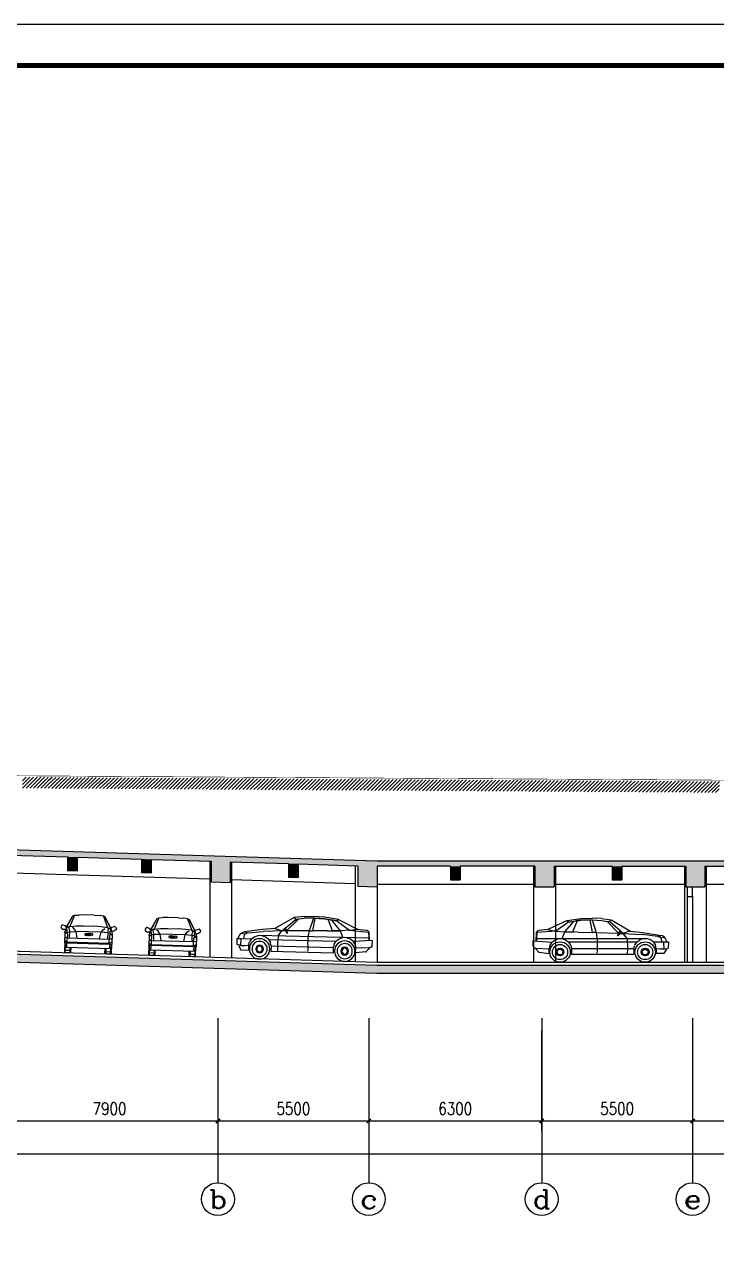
# Model space of a CAD drawing. Extents: x -1348811 to 123514, y -640545 to 749356.
# Drawn here: x -889663 to -864439, y 99626 to 144176 of the extents above; entities that cross this region are included whole.
import ezdxf
from ezdxf.enums import TextEntityAlignment as Align
from ezdxf.xclip import XClip

# ---------------------------------------------------------------- set-up
doc = ezdxf.new("R2010")
doc.units = 0
doc.header["$LTSCALE"] = 10
doc.header["$MEASUREMENT"] = 0
doc.header["$XCLIPFRAME"] = 0
doc.layers.get('0').update_dxf_attribs({"linetype": 'CONTINUOUS'})
doc.layers.get('Defpoints').update_dxf_attribs({"linetype": 'CONTINUOUS'})
for name, color, linetype in [('AXIS', 3, 'CONTINUOUS'), ('AXIS_TEXT', 7, 'CONTINUOUS'), ('PUB_HATCH', 9, 'CONTINUOUS'), ('wall', 8, 'CONTINUOUS'), ('WINDOW', 4, 'CONTINUOUS'), ('图框', 7, 'CONTINUOUS')]:
    doc.layers.add(name, color=color, linetype=linetype)
doc.styles.add('_TCH_AXIS', font='COMPLEX', dxfattribs={"bigfont": 'GBCBIG'})
doc.styles.add('DIM_FONT', font='SIMPLEX', dxfattribs={"width": 0.8, "bigfont": 'HZTXT'})
doc.styles.get("Standard").update_dxf_attribs({"font": 'GBENOR', "bigfont": 'GBCBIG'})
doc.dimstyles.new('DIMN150', dxfattribs={"dimscale": 1.5, "dimtxt": 300, "dimasz": 100, "dimexe": 250, "dimexo": 300, "dimgap": 150, "dimtad": 1, "dimdec": 0, "dimzin": 0, "dimdsep": 46, "dimtxsty": 'DIM_FONT', "dimblk": 'ARCHTICK', "dimcen": 0.09, "dimclrt": 7, "dimazin": 2, "dimtfac": 1, "dimtdec": 0, "dimtix": 1, "dimtmove": 2, "dimatfit": 3, "dimfxl": 0, "dimtolj": 1, "dimtzin": 0, "dimarcsym": 0})

# ---------------------------------------------------------------- blocks, each defined once
blk = doc.blocks.new('M_G20')
for p, q in [((-809, 922), (-591, 1351)), ((-809, 947), (-591, 1351)), ((-527, 1378), (-688, 961)), ((-594, 1337), (-591, 1351)), ((-591, 1351), (-527, 1378)), ((-527, 1378), (-379, 1391)), ((-190, 1405), (-379, 1391)), ((186, 1405), (-190, 1405)), ((186, 1405), (375, 1391)), ((523, 1378), (375, 1391)), ((522, 1378), (684, 961)), ((590, 1337), (523, 1378)), ((805, 947), (590, 1337)), ((805, 922), (590, 1337)), ((-990, 987), (-1010, 945)), ((-997, 895), (-926, 845)), ((-854, 980), (-942, 1007)), ((-808, 921), (-854, 980)), ((-808, 921), (-835, 849)), ((-809, 880), (-782, 921)), ((-808, 921), (-782, 921)), ((-688, 961), (-782, 921)), ((-729, 921), (-688, 961)), ((-729, 921), (-702, 773)), ((-723, 1111), (-725, 1108)), ((-688, 961), (-460, 988)), ((-539, 894), (-594, 934)), ((-460, 786), (-539, 894)), ((-460, 988), (-190, 1001)), ((-190, 1001), (186, 1001)), ((455, 988), (186, 1001)), ((684, 961), (455, 988)), ((455, 786), (534, 894)), ((534, 894), (590, 934)), ((724, 921), (684, 961)), ((684, 961), (778, 921)), ((698, 773), (724, 921)), ((719, 1111), (720, 1108)), ((805, 880), (778, 921)), ((804, 921), (850, 980)), ((831, 849), (804, 921)), ((804, 921), (830, 849)), ((850, 980), (938, 1007)), ((993, 895), (922, 845)), ((986, 987), (1006, 945)), ((-835, 849), (-926, 845)), ((-863, 732), (-832, 856)), ((-837, 848), (-863, 732)), ((-782, 759), (-863, 678)), ((-863, 732), (-863, 369)), ((-769, 549), (-863, 543)), ((-863, 449), (-769, 389)), ((-782, 813), (-809, 880)), ((-782, 759), (-782, 813)), ((-782, 759), (-702, 773)), ((-782, 759), (-769, 604)), ((-769, 389), (-769, 604)), ((-769, 549), (765, 549)), ((-702, 773), (-460, 786)), ((-702, 774), (-702, 549)), ((455, 786), (-460, 786)), ((-414, 549), (-460, 786)), ((410, 549), (456, 786)), ((698, 773), (455, 786)), ((698, 774), (698, 549)), ((778, 759), (698, 773)), ((778, 759), (765, 604)), ((765, 389), (765, 604)), ((859, 543), (765, 549)), ((765, 389), (859, 449)), ((805, 880), (778, 813)), ((778, 813), (778, 759)), ((778, 759), (859, 678)), ((828, 856), (859, 732)), ((830, 849), (922, 845)), ((833, 848), (859, 732)), ((859, 732), (859, 369)), ((-863, 369), (-809, 194)), ((-782, 356), (-863, 369)), ((-863, 369), (-859, 354)), ((-859, 354), (-863, 369)), ((-859, 356), (-859, 47)), ((-828, 241), (-859, 253)), ((-859, 122), (-828, 89)), ((-828, 2), (-859, 47)), ((-828, 2), (-828, 256)), ((-828, 241), (-824, 241)), ((-652, 89), (-828, 89)), ((-652, 2), (-828, 2)), ((805, 194), (-809, 194)), ((-769, 389), (-782, 356)), ((778, 356), (-782, 356)), ((-782, 194), (-782, 356)), ((765, 389), (-769, 389)), ((-652, 2), (-652, 194)), ((-621, 122), (-652, 89)), ((-652, 2), (-621, 47)), ((-621, 47), (-621, 194)), ((617, 47), (617, 194)), ((617, 122), (648, 89)), ((648, 2), (617, 47)), ((648, 194), (648, 2)), ((648, 89), (825, 89)), ((825, 2), (648, 2)), ((765, 389), (778, 356)), ((778, 356), (859, 369)), ((778, 356), (778, 194)), ((859, 369), (805, 194)), ((820, 241), (825, 241)), ((825, 2), (825, 256)), ((855, 253), (825, 241)), ((855, 122), (825, 89)), ((855, 47), (825, 2)), ((859, 369), (855, 354)), ((855, 354), (859, 369)), ((855, 47), (855, 356))]:
    blk.add_line(p, q)
for centre in [(-79, 694), (-29, 694), (26, 694), (96, 694)]:
    blk.add_circle(centre, 50)
for centre, start, end in [((-975, 928), 153.6733, 235.4221), ((-954, 969), 72.6944, 153.6733), ((950, 969), 26.3267, 107.3056), ((970, 928), 304.5779, 26.3267)]:
    blk.add_arc(centre, 40, start, end)
at = {"width": 0.8, "flags": 9}
for tag in ['XSIZE', 'YSIZE']:
    blk.add_attdef(tag, (0, 0), '', height=0.5, dxfattribs=at)
blk = doc.blocks.new('$elev$00000063')
for p, q in [((-1095, 1524), (-1792, 1196)), ((-1041, 1469), (-1505, 1142)), ((-1177, 1114), (-849, 1497)), ((-1095, 1524), (-596, 1598)), ((-1041, 1469), (-1095, 1524)), ((-1081, 1510), (-1068, 1497)), ((-1068, 1497), (-1041, 1469)), ((-1041, 1469), (-590, 1538)), ((-849, 1497), (-1041, 1469)), ((-891, 1109), (-713, 1524)), ((-713, 1524), (-849, 1497)), ((-685, 1524), (-713, 1524)), ((-590, 1538), (-685, 1524)), ((-596, 1598), (-183, 1613)), ((-180, 1551), (-590, 1538)), ((-590, 1538), (-249, 1551)), ((-249, 1551), (-180, 1551)), ((-166, 1087), (-249, 1551)), ((154, 1598), (-183, 1613)), ((-180, 1551), (161, 1524)), ((-180, 1551), (-33, 1085)), ((154, 1598), (516, 1551)), ((161, 1524), (462, 1483)), ((161, 1524), (366, 1497)), ((462, 1483), (366, 1497)), ((784, 1064), (366, 1497)), ((462, 1483), (489, 1524)), ((953, 1059), (462, 1483)), ((489, 1524), (516, 1551)), ((516, 1551), (1212, 1142)), ((-2218, 1068), (-2229, 786)), ((-2202, 1087), (-2215, 869)), ((-1505, 1142), (-2202, 1087)), ((-1792, 1196), (-2128, 1164)), ((-1792, 1196), (-1750, 1182)), ((-1750, 1182), (-1628, 1155)), ((-1505, 1142), (-1628, 1155)), ((-1505, 1142), (-1177, 1114)), ((-1273, 869), (-1177, 1114)), ((-1177, 1114), (-891, 1109)), ((-693, 1103), (-1177, 1114)), ((-891, 1109), (-853, 1107)), ((-693, 1103), (-166, 1087)), ((-33, 1085), (-166, 1087)), ((-33, 1085), (782, 1060)), ((746, 983), (779, 1053)), ((746, 983), (751, 987)), ((746, 983), (762, 983)), ((751, 987), (789, 1059)), ((783, 987), (762, 983)), ((779, 1053), (834, 1158)), ((822, 1059), (783, 987)), ((819, 1120), (789, 1059)), ((834, 1158), (819, 1120)), ((835, 1120), (822, 1059)), ((822, 1059), (953, 1059)), ((834, 1158), (835, 1120)), ((1076, 1101), (953, 1059)), ((1090, 869), (953, 1059)), ((953, 1059), (1636, 1019)), ((1172, 1128), (1076, 1101)), ((1212, 1142), (1172, 1128)), ((1212, 1142), (1661, 1087)), ((2210, 950), (1636, 1019)), ((1661, 1087), (2334, 982)), ((2319, 896), (2210, 950)), ((2219, 951), (2327, 973)), ((2319, 896), (2373, 909)), ((2319, 896), (2352, 738)), ((2373, 909), (2456, 923)), ((-2338, 786), (-2338, 622)), ((-2338, 786), (-1655, 732)), ((-2262, 524), (-2119, 377)), ((-2242, 522), (-1750, 500)), ((-2215, 869), (-2215, 786)), ((-2215, 869), (1814, 869)), ((-1723, 623), (-1750, 500)), ((-1750, 322), (-1750, 500)), ((-1655, 732), (-1723, 623)), ((-1650, 741), (-1546, 814)), ((-1546, 814), (-1409, 869)), ((-1273, 869), (-1136, 814)), ((-1136, 814), (-1027, 732)), ((-958, 623), (-1027, 732)), ((1431, 732), (-1027, 732)), ((-958, 623), (-931, 500)), ((-931, 500), (-931, 295)), ((1335, 500), (-931, 500)), ((1335, 500), (1335, 295)), ((1337, 499), (1362, 610)), ((1431, 732), (1363, 623)), ((1431, 732), (1541, 814)), ((1677, 869), (1541, 814)), ((1964, 814), (1814, 869)), ((2060, 732), (1964, 814)), ((2436, 738), (2060, 732)), ((2060, 732), (2127, 623)), ((2155, 500), (2127, 623)), ((2155, 500), (2155, 322)), ((2291, 486), (2155, 500)), ((2456, 486), (2291, 486)), ((2428, 486), (2587, 520)), ((2596, 735), (2436, 738)), ((2441, 488), (2436, 738)), ((2523, 488), (2437, 322)), ((2556, 735), (2480, 878)), ((2596, 735), (2587, 520)), ((-2119, 377), (-2147, 377)), ((-2119, 377), (-1750, 322)), ((-931, 295), (1335, 295)), ((2437, 322), (2155, 322))]:
    blk.add_line(p, q)
for points in [[(-33, 1085, -0.073246), (-13, 336)], [(1079, 868, -0.088107), (1087, 295)]]:
    blk.add_lwpolyline(points, format="xyb")
for centre, radius in [((-1352, 377), 372), ((-1352, 377), 277), ((-1352, 377), 141), ((-1352, 377), 104), ((1751, 377), 372), ((1751, 377), 277), ((1751, 377), 141), ((1751, 377), 104)]:
    blk.add_circle(centre, radius)
for centre, radius, start, end in [((-2118, 1064), 100, 95.5094, 177.8582), ((2303, 784), 200, 27.974, 81.1208), ((-2238, 622), 100, 180, 267.3569)]:
    blk.add_arc(centre, radius, start, end)
at = {"width": 0.8, "flags": 9}
for tag in ['XSIZE', 'YSIZE']:
    blk.add_attdef(tag, (0, 0), '', height=0.5, dxfattribs=at)
blk = doc.blocks.new('$LinePat$00000001')
for p, q in [((100, 0), (0, -100)), ((100, -100), (0, -200)), ((100, -200), (0, -300))]:
    blk.add_line(p, q)
blk = doc.blocks.new('_ArchTick')
at = {"color": 0, "linetype": 'ByBlock', "const_width": 0.4}
blk.add_lwpolyline([(-0.5, -0.5), (0.5, 0.5)], dxfattribs=at)
blk = doc.blocks.new('*D1665')
at = {"layer": 'AXIS', "color": 0, "lineweight": -2}
for p, q in [((0, -18434), (0, -23309)), ((211333, -18434), (211333, -23309)), ((0, -22934), (211333, -22934))]:
    blk.add_line(p, q, dxfattribs=at)
at = {"layer": 'Defpoints', "color": 0}
for p in [(0, -17984), (211333, -17984), (211333, -22934)]:
    blk.add_point(p, dxfattribs=at)
at = {"layer": 'AXIS', "color": 0, "lineweight": -2, "xscale": 150, "yscale": 150, "zscale": 150, "rotation": 180}
blk.add_blockref('_ArchTick', (0, -22934), dxfattribs=at)
at = {"layer": 'AXIS', "color": 0, "lineweight": -2, "xscale": 150, "yscale": 150, "zscale": 150}
blk.add_blockref('_ArchTick', (211333, -22934), dxfattribs=at)
at = {"layer": 'AXIS', "color": 7, "insert": (105667, -22484), "char_height": 450, "attachment_point": 5, "style": 'DIM_FONT'}
blk.add_mtext('\\A1;211333', dxfattribs=at)
blk = doc.blocks.new('*D1689')
at = {"layer": 'AXIS', "color": 0, "lineweight": -2}
for p, q in [((116933, -18434), (116933, -22109)), ((124833, -18434), (124833, -22109)), ((116933, -21734), (124833, -21734))]:
    blk.add_line(p, q, dxfattribs=at)
at = {"layer": 'Defpoints', "color": 0}
for p in [(116933, -17984), (124833, -17984), (124833, -21734)]:
    blk.add_point(p, dxfattribs=at)
at = {"layer": 'AXIS', "color": 0, "lineweight": -2, "xscale": 150, "yscale": 150, "zscale": 150, "rotation": 180}
blk.add_blockref('_ArchTick', (116933, -21734), dxfattribs=at)
at = {"layer": 'AXIS', "color": 0, "lineweight": -2, "xscale": 150, "yscale": 150, "zscale": 150}
blk.add_blockref('_ArchTick', (124833, -21734), dxfattribs=at)
at = {"layer": 'AXIS', "color": 7, "insert": (120883, -21284), "char_height": 450, "attachment_point": 5, "style": 'DIM_FONT'}
blk.add_mtext('\\A1;7900', dxfattribs=at)
blk = doc.blocks.new('*D1690')
at = {"layer": 'AXIS', "color": 0, "lineweight": -2}
for p, q in [((124833, -18434), (124833, -22109)), ((130333, -18434), (130333, -22109)), ((124833, -21734), (130333, -21734))]:
    blk.add_line(p, q, dxfattribs=at)
at = {"layer": 'Defpoints', "color": 0}
for p in [(124833, -17984), (130333, -17984), (130333, -21734)]:
    blk.add_point(p, dxfattribs=at)
at = {"layer": 'AXIS', "color": 0, "lineweight": -2, "xscale": 150, "yscale": 150, "zscale": 150, "rotation": 180}
blk.add_blockref('_ArchTick', (124833, -21734), dxfattribs=at)
at = {"layer": 'AXIS', "color": 0, "lineweight": -2, "xscale": 150, "yscale": 150, "zscale": 150}
blk.add_blockref('_ArchTick', (130333, -21734), dxfattribs=at)
at = {"layer": 'AXIS', "color": 7, "insert": (127583, -21284), "char_height": 450, "attachment_point": 5, "style": 'DIM_FONT'}
blk.add_mtext('\\A1;5500', dxfattribs=at)
blk = doc.blocks.new('*D1691')
at = {"layer": 'AXIS', "color": 0, "lineweight": -2}
for p, q in [((130333, -18434), (130333, -22109)), ((136633, -18434), (136633, -22109)), ((130333, -21734), (136633, -21734))]:
    blk.add_line(p, q, dxfattribs=at)
at = {"layer": 'Defpoints', "color": 0}
for p in [(130333, -17984), (136633, -17984), (136633, -21734)]:
    blk.add_point(p, dxfattribs=at)
at = {"layer": 'AXIS', "color": 0, "lineweight": -2, "xscale": 150, "yscale": 150, "zscale": 150, "rotation": 180}
blk.add_blockref('_ArchTick', (130333, -21734), dxfattribs=at)
at = {"layer": 'AXIS', "color": 0, "lineweight": -2, "xscale": 150, "yscale": 150, "zscale": 150}
blk.add_blockref('_ArchTick', (136633, -21734), dxfattribs=at)
at = {"layer": 'AXIS', "color": 7, "insert": (133483, -21284), "char_height": 450, "attachment_point": 5, "style": 'DIM_FONT'}
blk.add_mtext('\\A1;6300', dxfattribs=at)
blk = doc.blocks.new('*D1692')
at = {"layer": 'AXIS', "color": 0, "lineweight": -2}
for p, q in [((136633, -18434), (136633, -22109)), ((142133, -18434), (142133, -22109)), ((136633, -21734), (142133, -21734))]:
    blk.add_line(p, q, dxfattribs=at)
at = {"layer": 'Defpoints', "color": 0}
for p in [(136633, -17984), (142133, -17984), (142133, -21734)]:
    blk.add_point(p, dxfattribs=at)
at = {"layer": 'AXIS', "color": 0, "lineweight": -2, "xscale": 150, "yscale": 150, "zscale": 150, "rotation": 180}
blk.add_blockref('_ArchTick', (136633, -21734), dxfattribs=at)
at = {"layer": 'AXIS', "color": 0, "lineweight": -2, "xscale": 150, "yscale": 150, "zscale": 150}
blk.add_blockref('_ArchTick', (142133, -21734), dxfattribs=at)
at = {"layer": 'AXIS', "color": 7, "insert": (139383, -21284), "char_height": 450, "attachment_point": 5, "style": 'DIM_FONT'}
blk.add_mtext('\\A1;5500', dxfattribs=at)
blk = doc.blocks.new('*D1693')
at = {"layer": 'AXIS', "color": 0, "lineweight": -2}
for p, q in [((142133, -18434), (142133, -22109)), ((147633, -18434), (147633, -22109)), ((142133, -21734), (147633, -21734))]:
    blk.add_line(p, q, dxfattribs=at)
at = {"layer": 'Defpoints', "color": 0}
for p in [(142133, -17984), (147633, -17984), (147633, -21734)]:
    blk.add_point(p, dxfattribs=at)
at = {"layer": 'AXIS', "color": 0, "lineweight": -2, "xscale": 150, "yscale": 150, "zscale": 150, "rotation": 180}
blk.add_blockref('_ArchTick', (142133, -21734), dxfattribs=at)
at = {"layer": 'AXIS', "color": 0, "lineweight": -2, "xscale": 150, "yscale": 150, "zscale": 150}
blk.add_blockref('_ArchTick', (147633, -21734), dxfattribs=at)
at = {"layer": 'AXIS', "color": 7, "insert": (144883, -21284), "char_height": 450, "attachment_point": 5, "style": 'DIM_FONT'}
blk.add_mtext('\\A1;5500', dxfattribs=at)
blk = doc.blocks.new('A1+')
at = {"layer": '图框'}
blk.add_line((105100, 0), (0, 0), dxfattribs=at)
at = {"layer": '图框', "const_width": 120}
blk.add_lwpolyline([(104100, -1000), (2500, -1000), (2500, -58400), (104100, -58400)], close=True, dxfattribs=at)
blk = doc.blocks.new('PM')
at = {"layer": 'AXIS'}
for p, q in [((124833.4, -17984), (124833.4, -23984)), ((130333.4, -17984), (130333.4, -23984)), ((136633.4, -17984), (136633.4, -23984)), ((142133.4, -17984), (142133.4, -23984))]:
    blk.add_line(p, q, dxfattribs=at)
for centre in [(124833.4, -24584), (130333.4, -24584), (136633.4, -24584), (142133.4, -24584)]:
    blk.add_circle(centre, 600, dxfattribs=at)
at = {"layer": 'PUB_HATCH'}
for points in [[(111783.4, -11872.7), (111789.5, -11672.8), (129933.4, -12428.3), (129939.5, -12228.4)], [(119355.7, -12104.5), (119705.7, -12115.3), (119355.7, -12604.8), (119705.7, -12615.5)], [(122052, -12187.1), (122402, -12197.8), (122052, -12687.3), (122402, -12698)], [(124583.4, -12264.6), (125283.4, -12286), (124583.4, -13014.9), (125283.4, -13036.4)], [(127408.4, -12351.1), (127758.4, -12361.8), (127408.4, -12851.3), (127758.4, -12862)], [(129933.4, -12428.3), (129939.5, -12228.4), (130633.4, -12449.7), (130633.4, -12249.7)], [(129933.4, -12428.3), (130633.4, -12449.7), (129933.4, -13178.7), (130633.4, -13200.1)], [(130633.4, -12449.7), (130633.4, -12249.7), (211183.4, -12449.7), (211533.4, -12249.7)], [(133308.4, -12449.7), (133658.4, -12449.7), (133308.4, -12949.7), (133658.4, -12949.7)], [(136383.4, -12449.7), (137083.4, -12449.7), (136383.4, -13199.7), (137083.4, -13199.7)], [(139208.4, -12449.7), (139558.4, -12449.7), (139208.4, -12949.7), (139558.4, -12949.7)], [(141883.4, -12449.7), (142583.4, -12449.7), (141883.4, -13199.7), (142583.4, -13199.7)], [(130630.4, -16049.6), (130621.2, -16349.5), (111031.9, -15449.7), (111027.3, -15749.7)], [(211183.4, -16049.7), (211533.4, -16349.7), (130630.4, -16049.6), (130621.2, -16349.5)]]:
    blk.add_solid(points, dxfattribs=at)
at = {"layer": 'wall'}
for p, q in [((111033.4, -11649.7), (130633.4, -12249.7)), ((117278.7, -12041), (119355.7, -12104.5)), ((119355.7, -12104.5), (119355.7, -12604.8)), ((119705.7, -12115.3), (119705.7, -12615.5)), ((119705.7, -12115.3), (122052, -12187.1)), ((122052, -12187.1), (122052, -12687.3)), ((122402, -12197.8), (122402, -12698)), ((122402, -12197.8), (124583.4, -12264.6)), ((124583.4, -12264.6), (124583.4, -13014.9)), ((125283.4, -12286), (125283.4, -13036.4)), ((125283.4, -12286), (127408.4, -12351.1)), ((127408.4, -12351.1), (127408.4, -12851.3)), ((127758.4, -12361.8), (127758.4, -12862)), ((127758.4, -12361.8), (129933.4, -12428.3)), ((129933.4, -12428.3), (129933.4, -13178.7)), ((130633.4, -12249.7), (211533.4, -12249.7)), ((130633.4, -12449.7), (130633.4, -13200.1)), ((133308.4, -12449.7), (130633.4, -12449.7)), ((133308.4, -12449.7), (133308.4, -12949.7)), ((136383.4, -12449.7), (133658.4, -12449.7)), ((133658.4, -12449.7), (133658.4, -12949.7)), ((136383.4, -12449.7), (136383.4, -13199.7)), ((137083.4, -12449.7), (139208.4, -12449.7)), ((137083.4, -12449.7), (137083.4, -13199.7)), ((139208.4, -12449.7), (139208.4, -12949.7)), ((139558.4, -12449.7), (141883.4, -12449.7)), ((139558.4, -12449.7), (139558.4, -12949.7)), ((141883.4, -12449.7), (141883.4, -13199.7)), ((142583.4, -12449.7), (144708.4, -12449.7)), ((142583.4, -12449.7), (142583.4, -13199.7)), ((119355.7, -12604.8), (119705.7, -12615.5)), ((122402, -12698), (122052, -12687.3)), ((127408.4, -12851.3), (127758.4, -12862)), ((124583.4, -13014.9), (125283.4, -13036.4)), ((129933.4, -13178.7), (130633.4, -13200.1)), ((133308.4, -12949.7), (133658.4, -12949.7)), ((136383.4, -13199.7), (137083.4, -13199.7)), ((139208.4, -12949.7), (139558.4, -12949.7)), ((141883.4, -13199.7), (142583.4, -13199.7)), ((111031.9, -15449.7), (130630.4, -16049.6)), ((111027.3, -15749.7), (130621.2, -16349.5)), ((130623.3, -16349.7), (211533.4, -16349.7)), ((130630.9, -16049.7), (211183.4, -16049.7))]:
    blk.add_line(p, q, dxfattribs=at)
blk.add_lwpolyline([(141933.4, -13199.7), (141933.4, -13549.7), (142133.4, -13549.7), (142133.4, -13199.7)], dxfattribs=at)
at = {"layer": 'WINDOW'}
for p, q in [((124533.4, -12263), (124533.4, -15762.9)), ((125333.4, -12287.5), (125333.4, -15787.4)), ((129833.4, -12425.3), (129833.4, -15925.2)), ((136333.4, -12449.7), (136333.4, -15949.7)), ((137133.4, -12449.7), (137133.4, -15949.7)), ((141833.4, -12449.7), (141833.4, -15949.7)), ((142633.4, -12449.7), (142633.4, -15949.7)), ((117333.4, -12692.9), (124533.4, -12913.3)), ((125333.4, -12937.8), (129833.4, -13075.5)), ((130633.4, -13099.7), (136333.4, -13099.7)), ((130633.4, -13200.1), (130633.4, -15949.7)), ((137133.4, -13099.7), (141833.4, -13099.7)), ((142633.4, -13099.7), (147133.4, -13099.7)), ((141933.4, -13549.7), (141933.4, -15949.7)), ((142133.4, -13549.7), (142133.4, -15949.7)), ((111033.4, -15349.7), (130633.4, -15949.7)), ((130633.4, -15949.7), (211183.4, -15949.7))]:
    blk.add_line(p, q, dxfattribs=at)
at = {"layer": 'WINDOW', "const_width": 20}
blk.add_lwpolyline([(-2804.2, -7749.7), (8787.2, -8249.7), (38133.4, -8569.7), (66251.4, -8799.7), (83216.3, -8929.7), (128148.2, -9219.7), (141243.1, -9299.7), (189509.6, -9589.7), (209333.4, -9799.7)], dxfattribs=at)
at = {"layer": 'PUB_HATCH', "yscale": 1.333333333333333, "zscale": 1.333333333333333}
for p, xscale, rotation in [((117717.3, -9202.4), 1.337287552432746, 359.6302059310956), ((117851, -9203.2), 1.337287552432746, 359.6302059310956), ((117984.7, -9204.1), 1.337287552432746, 359.6302059310956), ((118118.5, -9204.9), 1.337287552432746, 359.6302059310956), ((118252.2, -9205.8), 1.337287552432746, 359.6302059310956), ((118385.9, -9206.7), 1.337287552432746, 359.6302059310956), ((118519.6, -9207.5), 1.337287552432746, 359.6302059310956), ((118653.4, -9208.4), 1.337287552432746, 359.6302059310956), ((118787.1, -9209.3), 1.337287552432746, 359.6302059310956), ((118920.8, -9210.1), 1.337287552432746, 359.6302059310956), ((119054.5, -9211), 1.337287552432746, 359.6302059310956), ((119188.3, -9211.9), 1.337287552432746, 359.6302059310956), ((119322, -9212.7), 1.337287552432746, 359.6302059310956), ((119455.7, -9213.6), 1.337287552432746, 359.6302059310956), ((119589.4, -9214.4), 1.337287552432746, 359.6302059310956), ((119723.2, -9215.3), 1.337287552432746, 359.6302059310956), ((119856.9, -9216.2), 1.337287552432746, 359.6302059310956), ((119990.6, -9217), 1.337287552432746, 359.6302059310956), ((120124.4, -9217.9), 1.337287552432746, 359.6302059310956), ((120258.1, -9218.8), 1.337287552432746, 359.6302059310956), ((120391.8, -9219.6), 1.337287552432746, 359.6302059310956), ((120525.5, -9220.5), 1.337287552432746, 359.6302059310956), ((120659.3, -9221.3), 1.337287552432746, 359.6302059310956), ((120793, -9222.2), 1.337287552432746, 359.6302059310956), ((120926.7, -9223.1), 1.337287552432746, 359.6302059310956), ((121060.4, -9223.9), 1.337287552432746, 359.6302059310956), ((121194.2, -9224.8), 1.337287552432746, 359.6302059310956), ((121327.9, -9225.7), 1.337287552432746, 359.6302059310956), ((121461.6, -9226.5), 1.337287552432746, 359.6302059310956), ((121595.3, -9227.4), 1.337287552432746, 359.6302059310956), ((121729.1, -9228.3), 1.337287552432746, 359.6302059310956), ((121862.8, -9229.1), 1.337287552432746, 359.6302059310956), ((121996.5, -9230), 1.337287552432746, 359.6302059310956), ((122130.2, -9230.8), 1.337287552432746, 359.6302059310956), ((122264, -9231.7), 1.337287552432746, 359.6302059310956), ((122397.7, -9232.6), 1.337287552432746, 359.6302059310956), ((122531.4, -9233.4), 1.337287552432746, 359.6302059310956), ((122665.1, -9234.3), 1.337287552432746, 359.6302059310956), ((122798.9, -9235.2), 1.337287552432746, 359.6302059310956), ((122932.6, -9236), 1.337287552432746, 359.6302059310956), ((123066.3, -9236.9), 1.337287552432746, 359.6302059310956), ((123200, -9237.7), 1.337287552432746, 359.6302059310956), ((123333.8, -9238.6), 1.337287552432746, 359.6302059310956), ((123467.5, -9239.5), 1.337287552432746, 359.6302059310956), ((123601.2, -9240.3), 1.337287552432746, 359.6302059310956), ((123735, -9241.2), 1.337287552432746, 359.6302059310956), ((123868.7, -9242.1), 1.337287552432746, 359.6302059310956), ((124002.4, -9242.9), 1.337287552432746, 359.6302059310956), ((124136.1, -9243.8), 1.337287552432746, 359.6302059310956), ((124269.9, -9244.7), 1.337287552432746, 359.6302059310956), ((124403.6, -9245.5), 1.337287552432746, 359.6302059310956), ((124537.3, -9246.4), 1.337287552432746, 359.6302059310956), ((124671, -9247.2), 1.337287552432746, 359.6302059310956), ((124804.8, -9248.1), 1.337287552432746, 359.6302059310956), ((124938.5, -9249), 1.337287552432746, 359.6302059310956), ((125072.2, -9249.8), 1.337287552432746, 359.6302059310956), ((125205.9, -9250.7), 1.337287552432746, 359.6302059310956), ((125339.7, -9251.6), 1.337287552432746, 359.6302059310956), ((125473.4, -9252.4), 1.337287552432746, 359.6302059310956), ((125607.1, -9253.3), 1.337287552432746, 359.6302059310956), ((125740.8, -9254.1), 1.337287552432746, 359.6302059310956), ((125874.6, -9255), 1.337287552432746, 359.6302059310956), ((126008.3, -9255.9), 1.337287552432746, 359.6302059310956), ((126142, -9256.7), 1.337287552432746, 359.6302059310956), ((126275.7, -9257.6), 1.337287552432746, 359.6302059310956), ((126409.5, -9258.5), 1.337287552432746, 359.6302059310956), ((126543.2, -9259.3), 1.337287552432746, 359.6302059310956), ((126676.9, -9260.2), 1.337287552432746, 359.6302059310956), ((126810.7, -9261), 1.337287552432746, 359.6302059310956), ((126944.4, -9261.9), 1.337287552432746, 359.6302059310956), ((127078.1, -9262.8), 1.337287552432746, 359.6302059310956), ((127211.8, -9263.6), 1.337287552432746, 359.6302059310956), ((127345.6, -9264.5), 1.337287552432746, 359.6302059310956), ((127479.3, -9265.4), 1.337287552432746, 359.6302059310956), ((127613, -9266.2), 1.337287552432746, 359.6302059310956), ((127746.7, -9267.1), 1.337287552432746, 359.6302059310956), ((127880.5, -9268), 1.337287552432746, 359.6302059310956), ((128014.2, -9268.8), 1.337287552432746, 359.6302059310956), ((128147.9, -9269.7), 1.336236972102034, 359.6499693045399), ((128281.5, -9270.5), 1.336236972102034, 359.6499693045399), ((128415.2, -9271.3), 1.336236972102034, 359.6499693045399), ((128548.8, -9272.1), 1.336236972102034, 359.6499693045399), ((128682.4, -9272.9), 1.336236972102034, 359.6499693045399), ((128816, -9273.8), 1.336236972102034, 359.6499693045399), ((128949.6, -9274.6), 1.336236972102034, 359.6499693045399), ((129083.3, -9275.4), 1.336236972102034, 359.6499693045399), ((129216.9, -9276.2), 1.336236972102034, 359.6499693045399), ((129350.5, -9277), 1.336236972102034, 359.6499693045399), ((129484.1, -9277.8), 1.336236972102034, 359.6499693045399), ((129617.7, -9278.7), 1.336236972102034, 359.6499693045399), ((129751.4, -9279.5), 1.336236972102034, 359.6499693045399), ((129885, -9280.3), 1.336236972102034, 359.6499693045399), ((130018.6, -9281.1), 1.336236972102034, 359.6499693045399), ((130152.2, -9281.9), 1.336236972102034, 359.6499693045399), ((130285.8, -9282.7), 1.336236972102034, 359.6499693045399), ((130419.5, -9283.6), 1.336236972102034, 359.6499693045399), ((130553.1, -9284.4), 1.336236972102034, 359.6499693045399), ((130686.7, -9285.2), 1.336236972102034, 359.6499693045399), ((130820.3, -9286), 1.336236972102034, 359.6499693045399), ((130954, -9286.8), 1.336236972102034, 359.6499693045399), ((131087.6, -9287.6), 1.336236972102034, 359.6499693045399), ((131221.2, -9288.5), 1.336236972102034, 359.6499693045399), ((131354.8, -9289.3), 1.336236972102034, 359.6499693045399), ((131488.4, -9290.1), 1.336236972102034, 359.6499693045399), ((131622.1, -9290.9), 1.336236972102034, 359.6499693045399), ((131755.7, -9291.7), 1.336236972102034, 359.6499693045399), ((131889.3, -9292.5), 1.336236972102034, 359.6499693045399), ((132022.9, -9293.4), 1.336236972102034, 359.6499693045399), ((132156.5, -9294.2), 1.336236972102034, 359.6499693045399), ((132290.2, -9295), 1.336236972102034, 359.6499693045399), ((132423.8, -9295.8), 1.336236972102034, 359.6499693045399), ((132557.4, -9296.6), 1.336236972102034, 359.6499693045399), ((132691, -9297.4), 1.336236972102034, 359.6499693045399), ((132824.7, -9298.3), 1.336236972102034, 359.6499693045399), ((132958.3, -9299.1), 1.336236972102034, 359.6499693045399), ((133091.9, -9299.9), 1.336236972102034, 359.6499693045399), ((133225.5, -9300.7), 1.336236972102034, 359.6499693045399), ((133359.1, -9301.5), 1.336236972102034, 359.6499693045399), ((133492.8, -9302.3), 1.336236972102034, 359.6499693045399), ((133626.4, -9303.2), 1.336236972102034, 359.6499693045399), ((133760, -9304), 1.336236972102034, 359.6499693045399), ((133893.6, -9304.8), 1.336236972102034, 359.6499693045399), ((134027.2, -9305.6), 1.336236972102034, 359.6499693045399), ((134160.9, -9306.4), 1.336236972102034, 359.6499693045399), ((134294.5, -9307.2), 1.336236972102034, 359.6499693045399), ((134428.1, -9308), 1.336236972102034, 359.6499693045399), ((134561.7, -9308.9), 1.336236972102034, 359.6499693045399), ((134695.3, -9309.7), 1.336236972102034, 359.6499693045399), ((134829, -9310.5), 1.336236972102034, 359.6499693045399), ((134962.6, -9311.3), 1.336236972102034, 359.6499693045399), ((135096.2, -9312.1), 1.336236972102034, 359.6499693045399), ((135229.8, -9312.9), 1.336236972102034, 359.6499693045399), ((135363.5, -9313.8), 1.336236972102034, 359.6499693045399), ((135497.1, -9314.6), 1.336236972102034, 359.6499693045399), ((135630.7, -9315.4), 1.336236972102034, 359.6499693045399), ((135764.3, -9316.2), 1.336236972102034, 359.6499693045399), ((135897.9, -9317), 1.336236972102034, 359.6499693045399), ((136031.6, -9317.8), 1.336236972102034, 359.6499693045399), ((136165.2, -9318.7), 1.336236972102034, 359.6499693045399), ((136298.8, -9319.5), 1.336236972102034, 359.6499693045399), ((136432.4, -9320.3), 1.336236972102034, 359.6499693045399), ((136566, -9321.1), 1.336236972102034, 359.6499693045399), ((136699.7, -9321.9), 1.336236972102034, 359.6499693045399), ((136833.3, -9322.7), 1.336236972102034, 359.6499693045399), ((136966.9, -9323.6), 1.336236972102034, 359.6499693045399), ((137100.5, -9324.4), 1.336236972102034, 359.6499693045399), ((137234.2, -9325.2), 1.336236972102034, 359.6499693045399), ((137367.8, -9326), 1.336236972102034, 359.6499693045399), ((137501.4, -9326.8), 1.336236972102034, 359.6499693045399), ((137635, -9327.6), 1.336236972102034, 359.6499693045399), ((137768.6, -9328.5), 1.336236972102034, 359.6499693045399), ((137902.3, -9329.3), 1.336236972102034, 359.6499693045399), ((138035.9, -9330.1), 1.336236972102034, 359.6499693045399), ((138169.5, -9330.9), 1.336236972102034, 359.6499693045399), ((138303.1, -9331.7), 1.336236972102034, 359.6499693045399), ((138436.7, -9332.5), 1.336236972102034, 359.6499693045399), ((138570.4, -9333.4), 1.336236972102034, 359.6499693045399), ((138704, -9334.2), 1.336236972102034, 359.6499693045399), ((138837.6, -9335), 1.336236972102034, 359.6499693045399), ((138971.2, -9335.8), 1.336236972102034, 359.6499693045399), ((139104.8, -9336.6), 1.336236972102034, 359.6499693045399), ((139238.5, -9337.4), 1.336236972102034, 359.6499693045399), ((139372.1, -9338.3), 1.336236972102034, 359.6499693045399), ((139505.7, -9339.1), 1.336236972102034, 359.6499693045399), ((139639.3, -9339.9), 1.336236972102034, 359.6499693045399), ((139773, -9340.7), 1.336236972102034, 359.6499693045399), ((139906.6, -9341.5), 1.336236972102034, 359.6499693045399), ((140040.2, -9342.3), 1.336236972102034, 359.6499693045399), ((140173.8, -9343.2), 1.336236972102034, 359.6499693045399), ((140307.4, -9344), 1.336236972102034, 359.6499693045399), ((140441.1, -9344.8), 1.336236972102034, 359.6499693045399), ((140574.7, -9345.6), 1.336236972102034, 359.6499693045399), ((140708.3, -9346.4), 1.336236972102034, 359.6499693045399), ((140841.9, -9347.2), 1.336236972102034, 359.6499693045399), ((140975.5, -9348), 1.336236972102034, 359.6499693045399), ((141109.2, -9348.9), 1.336236972102034, 359.6499693045399), ((141242.8, -9349.7), 1.333349275857577, 359.655753340428), ((141376.1, -9350.5), 1.333349275857577, 359.655753340428), ((141509.5, -9351.3), 1.333349275857577, 359.655753340428), ((141642.8, -9352.1), 1.333349275857577, 359.655753340428), ((141776.1, -9352.9), 1.333349275857577, 359.655753340428), ((141909.5, -9353.7), 1.333349275857577, 359.655753340428), ((142042.8, -9354.5), 1.333349275857577, 359.655753340428), ((142176.1, -9355.3), 1.333349275857577, 359.655753340428), ((142309.4, -9356.1), 1.333349275857577, 359.655753340428), ((142442.8, -9356.9), 1.333349275857577, 359.655753340428), ((142576.1, -9357.7), 1.333349275857577, 359.655753340428), ((142709.4, -9358.5), 1.333349275857577, 359.655753340428), ((142842.8, -9359.3), 1.333349275857577, 359.655753340428), ((142976.1, -9360.1), 1.333349275857577, 359.655753340428)]:
    blk.add_blockref('$LinePat$00000001', p, dxfattribs=dict(at, xscale=xscale, rotation=rotation))
at = {"layer": 'PUB_HATCH', "rotation": 358.2465951416781}
for p in [(120097.6, -15629.2), (123166.3, -15723.1)]:
    blk.add_blockref('M_G20', p, dxfattribs=at)
at = {"layer": 'PUB_HATCH', "xscale": -1, "rotation": 358.5090818823795}
blk.add_blockref('$elev$00000063', (128094, -15886.5), dxfattribs=at)
at = {"layer": 'PUB_HATCH'}
blk.add_blockref('$elev$00000063', (138654.5, -15954.7), dxfattribs=at)
at = {"layer": 'AXIS_TEXT', "style": '_TCH_AXIS'}
for s, width, p, p2 in [('b', 1.3125, (124494, -24923.4), (125172.8, -24923.4)), ('c', 1.615385, (129994, -24923.4), (130672.8, -24923.4)), ('d', 1.3125, (136294, -24923.4), (136972.8, -24923.4)), ('e', 1.615385, (141794, -24923.4), (142472.8, -24923.4))]:
    blk.add_text(s, height=678.8, dxfattribs=dict(at, width=width)).set_placement(p, p2, align=Align.FIT)
at = {"layer": 'AXIS'}
for p1, p2, distance, picture, middle in [((0, -17984), (211333.4, -17984), -4950, '*D1665', (105666.7, -22484)), ((116933.4, -17984), (124833.4, -17984), -3750, '*D1689', (120883.4, -21284)), ((124833.4, -17984), (130333.4, -17984), -3750, '*D1690', (127583.4, -21284)), ((130333.4, -17984), (136633.4, -17984), -3750, '*D1691', (133483.4, -21284)), ((136633.4, -17984), (142133.4, -17984), -3750, '*D1692', (139383.4, -21284)), ((142133.4, -17984), (147633.4, -17984), -3750, '*D1693', (144883.4, -21284))]:
    dim = blk.add_aligned_dim(p1=p1, p2=p2, distance=distance, dimstyle='DIMN150', dxfattribs=at)
    dim.commit()
    dim.dimension.update_dxf_attribs({"geometry": picture, "text_midpoint": middle})

msp = doc.modelspace()

# ---------------------------------------------------------------- block references
at = {"xscale": 1.5, "yscale": 1.5, "zscale": 1.5}
msp.add_blockref('A1+', (-930726, 144176.5), dxfattribs=at)
at = {"layer": 'wall'}
ref = msp.add_blockref('PM', (-1007445.8, 125939.4), dxfattribs=at)
XClip(ref).set_block_clipping_path([(91022.4175537447, -28165.1343480765), (216220.9990667105, -2171.7771008799)])

doc.saveas('drawing.dxf')
